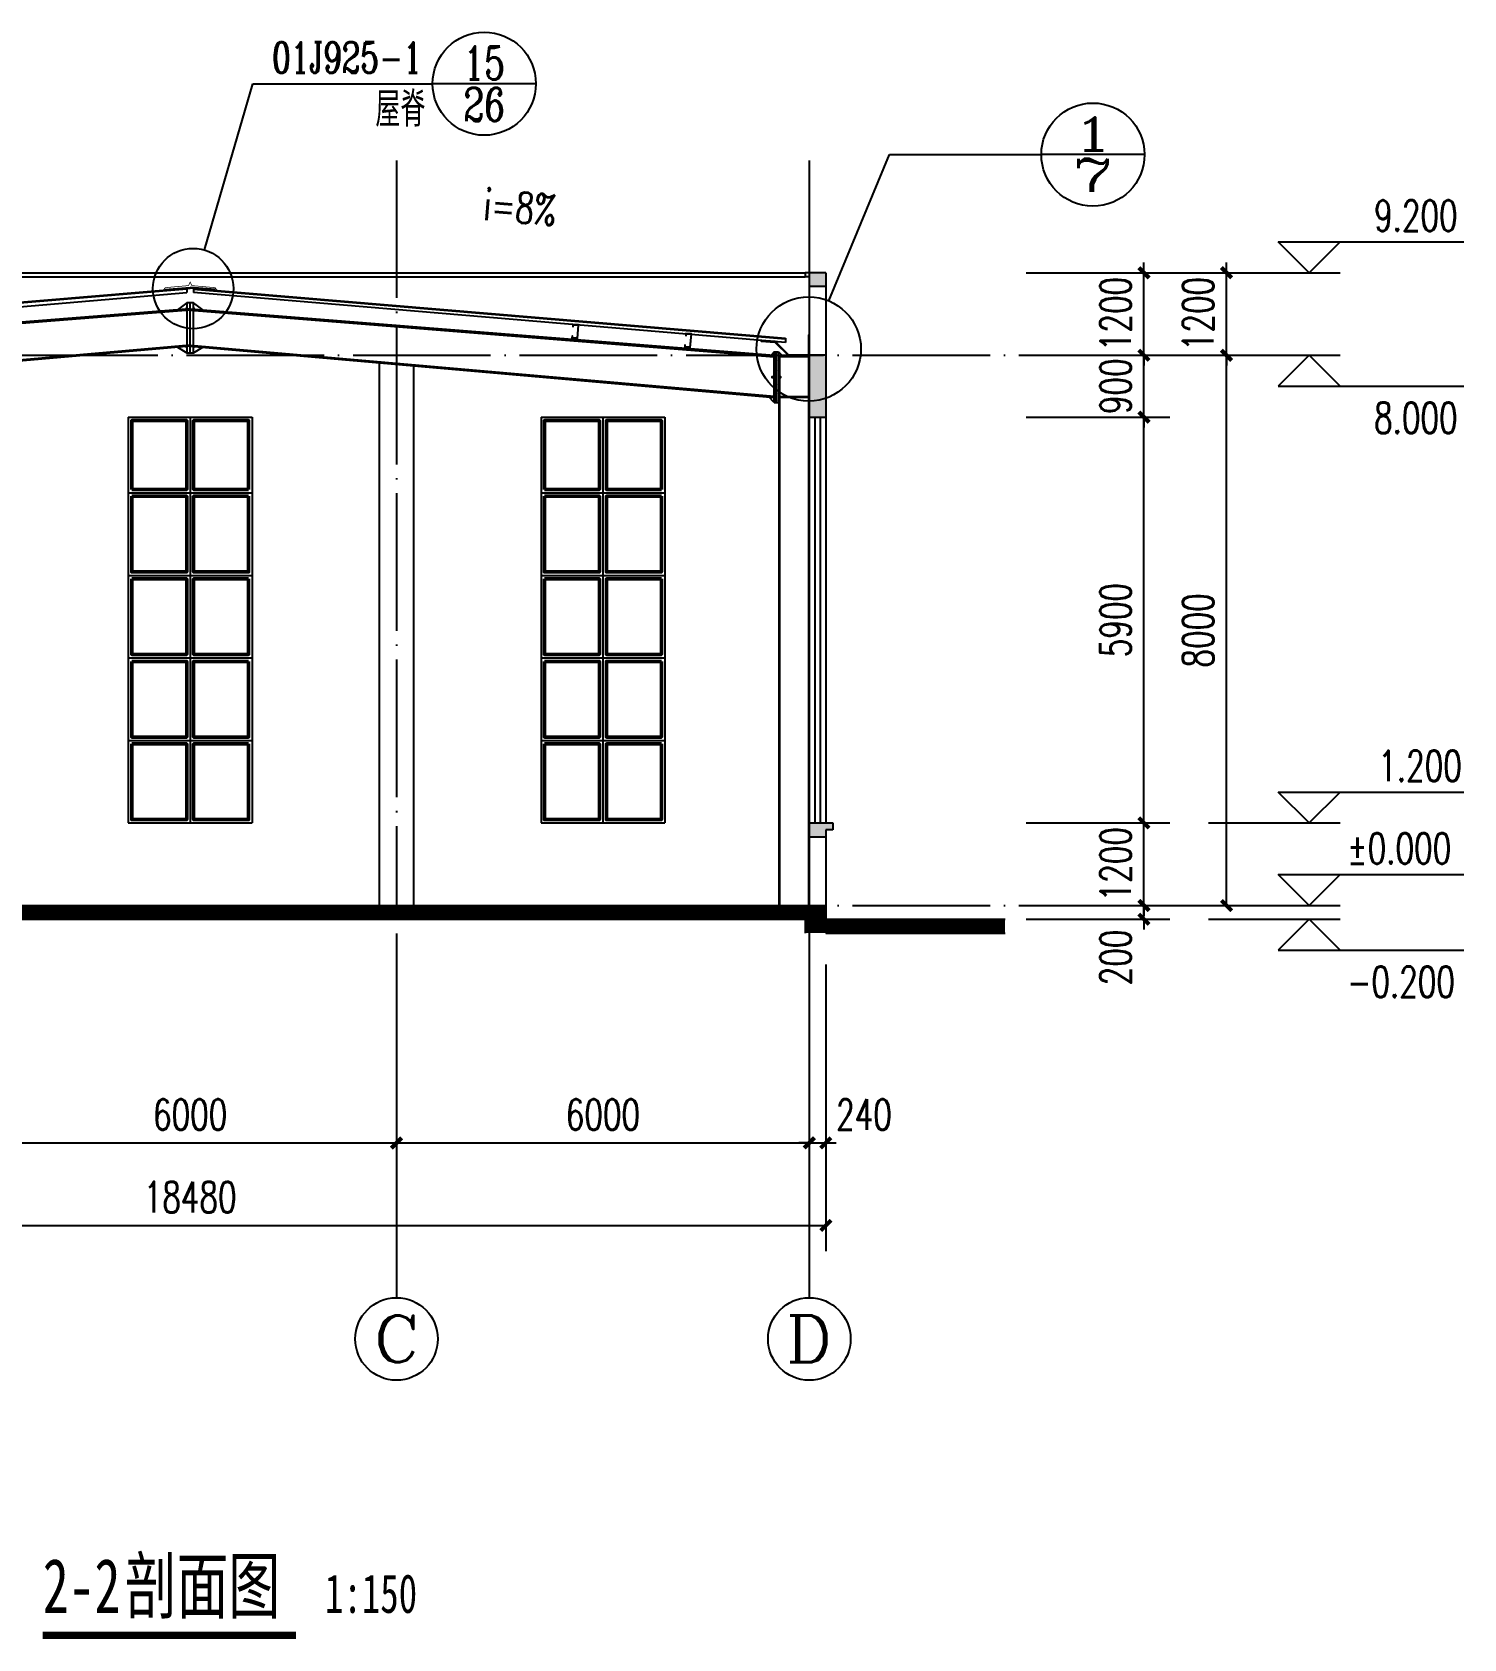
# Model space of a CAD drawing. Header units: millimetres. Extents: x 4279522 to 4437387, y 18981343 to 19528009.
# Drawn here: x 4389489 to 4410301, y 19015858 to 19039220 of the extents above; entities that cross this region are included whole.
import ezdxf
from ezdxf.enums import TextEntityAlignment as Align

# ---------------------------------------------------------------- set-up
doc = ezdxf.new("R2010")
doc.units = ezdxf.units.MM
doc.header["$LTSCALE"] = 1000
doc.header["$MEASUREMENT"] = 0
doc.linetypes.add('DOTE', pattern=[2.42, 2, -0.2, 0.02, -0.2])
doc.layers.get('Defpoints').update_dxf_attribs({"color": 1})
doc.layers.add('0 - 已设计道路边线', color=150, linetype='Continuous', lineweight=50)
for name, color, linetype in [('0 - 梁柱', 3, 'Continuous'), ('0 - 立面线', 7, 'Continuous'), ('0 - 转弯半径', 10, 'Continuous'), ('AXIS_TEXT', 7, 'Continuous'), ('AXIS_外部', 171, 'Continuous'), ('COLUMN', 2, 'Continuous'), ('DIM_IDEN', 171, 'Continuous'), ('DIM_SYMB', 165, 'Continuous'), ('DOTE', 250, 'DOTE'), ('PUB_DIM', 161, 'Continuous'), ('PUB_TEXT', 7, 'Continuous'), ('S_WALL', 11, 'Continuous'), ('WALL', 9, 'Continuous'), ('WALL-PARAPET', 6, 'Continuous'), ('WINDOW', 140, 'Continuous'), ('彩板', 4, 'Continuous'), ('梁柱', 3, 'Continuous'), ('立面线条', 7, 'Continuous'), ('门', 6, 'Continuous')]:
    doc.layers.add(name, color=color, linetype=linetype)
doc.styles.add('_TCH_AXIS', font='COMPLEX', dxfattribs={"bigfont": 'GBCBIG'})
doc.styles.add('_TCH_DIM', font='SIMPLEX', dxfattribs={"bigfont": 'GBCBIG'})
doc.styles.add('_TCH_DIM_T3', font='SIMPLEX', dxfattribs={"width": 0.705882, "bigfont": 'GBCBIG'})
doc.styles.add('_TCH_LABEL', font='COMPLEX', dxfattribs={"bigfont": 'GBCBIG'})
doc.styles.add('COMPLEX', font='COMPLEX')
doc.styles.add('HT', font='simhei.ttf', dxfattribs={"width": 0.7})
doc.dimstyles.new('_TCH_ARCH&&150', dxfattribs={"dimtxt": 446.25, "dimasz": 150, "dimexe": 375, "dimexo": 450, "dimgap": 189.375, "dimtad": 1, "dimdec": 0, "dimzin": 0, "dimdsep": 46, "dimtxsty": '_TCH_DIM_T3', "dimblk": 'ARCHTICK', "dimcen": 0.09, "dimclrt": 7, "dimazin": 2, "dimtfac": 1, "dimtdec": 0, "dimtix": 1, "dimtmove": 2, "dimatfit": 3, "dimfxl": 0, "dimtolj": 1, "dimtzin": 0, "dimarcsym": 0})

# ---------------------------------------------------------------- blocks, each defined once
blk = doc.blocks.new('A$C6EE6551E')
at = {"layer": 'COLUMN'}
blk.add_hatch(color=256, dxfattribs=at).paths.add_polyline_path([(5, 195), (75, 200), (77, 175), (82, 175), (80, 205), (0, 200), (13, 0), (93, 5), (91, 35), (86, 35), (88, 10), (18, 5)])
blk.add_lwpolyline([(93, 5), (13, 0), (0, 200), (80, 205), (82, 175), (77, 175), (75, 200), (5, 195), (18, 5), (88, 10), (86, 35), (91, 35)], close=True, dxfattribs=at)
blk = doc.blocks.new('_ArchTick')
at = {"color": 0, "linetype": 'ByBlock', "const_width": 0.4}
blk.add_lwpolyline([(-0.5, -0.5), (0.5, 0.5)], dxfattribs=at)
blk = doc.blocks.new('*D54')
at = {"layer": 'AXIS_外部', "color": 0, "lineweight": -2}
for p, q in [((4388786, 19025665), (4388786, 19022694)), ((4394786, 19025665), (4394786, 19022694)), ((4388786, 19023069), (4394786, 19023069))]:
    blk.add_line(p, q, dxfattribs=at)
at = {"layer": 'Defpoints', "color": 0}
for p in [(4388786, 19026115), (4394786, 19026115), (4394786, 19023069)]:
    blk.add_point(p, dxfattribs=at)
at = {"layer": 'AXIS_外部', "color": 0, "lineweight": -2, "xscale": 150, "yscale": 150, "zscale": 150, "rotation": 180}
blk.add_blockref('_ArchTick', (4388786, 19023069), dxfattribs=at)
at = {"layer": 'AXIS_外部', "color": 0, "lineweight": -2, "xscale": 150, "yscale": 150, "zscale": 150}
blk.add_blockref('_ArchTick', (4394786, 19023069), dxfattribs=at)
at = {"layer": 'AXIS_外部', "color": 7, "insert": (4391786, 19023481), "char_height": 446.2, "attachment_point": 5, "style": '_TCH_DIM_T3'}
blk.add_mtext('\\A1;6000', dxfattribs=at)
blk = doc.blocks.new('*D55')
at = {"layer": 'AXIS_外部', "color": 0, "lineweight": -2}
for p, q in [((4394786, 19025665), (4394786, 19022694)), ((4400786, 19025665), (4400786, 19022694)), ((4394786, 19023069), (4400786, 19023069))]:
    blk.add_line(p, q, dxfattribs=at)
at = {"layer": 'Defpoints', "color": 0}
for p in [(4394786, 19026115), (4400786, 19026115), (4400786, 19023069)]:
    blk.add_point(p, dxfattribs=at)
at = {"layer": 'AXIS_外部', "color": 0, "lineweight": -2, "xscale": 150, "yscale": 150, "zscale": 150, "rotation": 180}
blk.add_blockref('_ArchTick', (4394786, 19023069), dxfattribs=at)
at = {"layer": 'AXIS_外部', "color": 0, "lineweight": -2, "xscale": 150, "yscale": 150, "zscale": 150}
blk.add_blockref('_ArchTick', (4400786, 19023069), dxfattribs=at)
at = {"layer": 'AXIS_外部', "color": 7, "insert": (4397786, 19023481), "char_height": 446.2, "attachment_point": 5, "style": '_TCH_DIM_T3'}
blk.add_mtext('\\A1;6000', dxfattribs=at)
blk = doc.blocks.new('*D56')
at = {"layer": 'AXIS_外部', "color": 0, "lineweight": -2}
for p, q in [((4400786, 19025665), (4400786, 19022694)), ((4401026, 19025665), (4401026, 19022694)), ((4400786, 19023069), (4400636, 19023069)), ((4400786, 19023069), (4401026, 19023069)), ((4401026, 19023069), (4401176, 19023069))]:
    blk.add_line(p, q, dxfattribs=at)
at = {"layer": 'Defpoints', "color": 0}
for p in [(4400786, 19026115), (4401026, 19026115), (4401026, 19023069)]:
    blk.add_point(p, dxfattribs=at)
at = {"layer": 'AXIS_外部', "color": 0, "lineweight": -2, "xscale": 150, "yscale": 150, "zscale": 150}
blk.add_blockref('_ArchTick', (4400786, 19023069), dxfattribs=at)
at = {"layer": 'AXIS_外部', "color": 0, "lineweight": -2, "xscale": 150, "yscale": 150, "zscale": 150, "rotation": 180}
blk.add_blockref('_ArchTick', (4401026, 19023069), dxfattribs=at)
at = {"layer": 'AXIS_外部', "color": 7, "insert": (4401581, 19023481), "char_height": 446.2, "attachment_point": 5, "style": '_TCH_DIM_T3'}
blk.add_mtext('\\A1;240', dxfattribs=at)
blk = doc.blocks.new('*D57')
at = {"layer": 'AXIS_外部', "color": 0, "lineweight": -2}
for p, q in [((4382546, 19025665), (4382546, 19021494)), ((4401026, 19025665), (4401026, 19021494)), ((4382546, 19021869), (4401026, 19021869))]:
    blk.add_line(p, q, dxfattribs=at)
at = {"layer": 'Defpoints', "color": 0}
for p in [(4382546, 19026115), (4401026, 19026115), (4401026, 19021869)]:
    blk.add_point(p, dxfattribs=at)
at = {"layer": 'AXIS_外部', "color": 0, "lineweight": -2, "xscale": 150, "yscale": 150, "zscale": 150, "rotation": 180}
blk.add_blockref('_ArchTick', (4382546, 19021869), dxfattribs=at)
at = {"layer": 'AXIS_外部', "color": 0, "lineweight": -2, "xscale": 150, "yscale": 150, "zscale": 150}
blk.add_blockref('_ArchTick', (4401026, 19021869), dxfattribs=at)
at = {"layer": 'AXIS_外部', "color": 7, "insert": (4391786, 19022281), "char_height": 446.2, "attachment_point": 5, "style": '_TCH_DIM_T3'}
blk.add_mtext('\\A1;18480', dxfattribs=at)
blk = doc.blocks.new('*D58')
at = {"layer": 'Defpoints', "color": 0}
for p in [(4403488, 19035721), (4406851, 19035721), (4403488, 19034521)]:
    blk.add_point(p, dxfattribs=at)
at = {"layer": 'PUB_DIM', "color": 0, "lineweight": -2}
for p, q in [((4403938, 19035721), (4407226, 19035721)), ((4406851, 19035721), (4406851, 19035871)), ((4406851, 19034521), (4406851, 19035721)), ((4403938, 19034521), (4407226, 19034521)), ((4406851, 19034521), (4406851, 19034371))]:
    blk.add_line(p, q, dxfattribs=at)
at = {"layer": 'PUB_DIM', "color": 0, "lineweight": -2, "xscale": 150, "yscale": 150, "zscale": 150}
for p, rotation in [((4406851, 19035721), 270), ((4406851, 19034521), 90)]:
    blk.add_blockref('_ArchTick', p, dxfattribs=dict(at, rotation=rotation))
at = {"layer": 'PUB_DIM', "color": 7, "insert": (4406438, 19035121), "char_height": 446.2, "attachment_point": 5, "rotation": 90, "style": '_TCH_DIM_T3'}
blk.add_mtext('\\A1;1200', dxfattribs=at)
blk = doc.blocks.new('*D59')
at = {"layer": 'Defpoints', "color": 0}
for p in [(4403488, 19034521), (4406851, 19034521), (4403488, 19026521)]:
    blk.add_point(p, dxfattribs=at)
at = {"layer": 'PUB_DIM', "color": 0, "lineweight": -2}
for p, q in [((4403938, 19034521), (4407226, 19034521)), ((4406851, 19026521), (4406851, 19034521)), ((4403938, 19026521), (4407226, 19026521))]:
    blk.add_line(p, q, dxfattribs=at)
at = {"layer": 'PUB_DIM', "color": 0, "lineweight": -2, "xscale": 150, "yscale": 150, "zscale": 150}
for p, rotation in [((4406851, 19034521), 90), ((4406851, 19026521), 270)]:
    blk.add_blockref('_ArchTick', p, dxfattribs=dict(at, rotation=rotation))
at = {"layer": 'PUB_DIM', "color": 7, "insert": (4406438, 19030521), "char_height": 446.2, "attachment_point": 5, "rotation": 90, "style": '_TCH_DIM_T3'}
blk.add_mtext('\\A1;8000', dxfattribs=at)
blk = doc.blocks.new('*D60')
at = {"layer": 'Defpoints', "color": 0}
for p in [(4403488, 19026521), (4405651, 19026521), (4403488, 19026321)]:
    blk.add_point(p, dxfattribs=at)
at = {"layer": 'PUB_DIM', "color": 0, "lineweight": -2}
for p, q in [((4405651, 19026521), (4405651, 19026671)), ((4403938, 19026521), (4406026, 19026521)), ((4405651, 19026321), (4405651, 19026521)), ((4403938, 19026321), (4406026, 19026321)), ((4405651, 19026321), (4405651, 19026171))]:
    blk.add_line(p, q, dxfattribs=at)
at = {"layer": 'PUB_DIM', "color": 0, "lineweight": -2, "xscale": 150, "yscale": 150, "zscale": 150}
for p, rotation in [((4405651, 19026521), 270), ((4405651, 19026321), 90)]:
    blk.add_blockref('_ArchTick', p, dxfattribs=dict(at, rotation=rotation))
at = {"layer": 'PUB_DIM', "color": 7, "insert": (4405238, 19025766), "char_height": 446.2, "attachment_point": 5, "rotation": 90, "style": '_TCH_DIM_T3'}
blk.add_mtext('\\A1;200', dxfattribs=at)
blk = doc.blocks.new('*D61')
at = {"layer": 'Defpoints', "color": 0}
for p in [(4403488, 19027721), (4405651, 19027721), (4403488, 19026521)]:
    blk.add_point(p, dxfattribs=at)
at = {"layer": 'PUB_DIM', "color": 0, "lineweight": -2}
for p, q in [((4405651, 19027721), (4405651, 19027871)), ((4403938, 19027721), (4406026, 19027721)), ((4405651, 19026521), (4405651, 19027721)), ((4403938, 19026521), (4406026, 19026521)), ((4405651, 19026521), (4405651, 19026371))]:
    blk.add_line(p, q, dxfattribs=at)
at = {"layer": 'PUB_DIM', "color": 0, "lineweight": -2, "xscale": 150, "yscale": 150, "zscale": 150}
for p, rotation in [((4405651, 19027721), 270), ((4405651, 19026521), 90)]:
    blk.add_blockref('_ArchTick', p, dxfattribs=dict(at, rotation=rotation))
at = {"layer": 'PUB_DIM', "color": 7, "insert": (4405238, 19027121), "char_height": 446.2, "attachment_point": 5, "rotation": 90, "style": '_TCH_DIM_T3'}
blk.add_mtext('\\A1;1200', dxfattribs=at)
blk = doc.blocks.new('*D62')
at = {"layer": 'Defpoints', "color": 0}
for p in [(4403488, 19033621), (4405651, 19033621), (4403488, 19027721)]:
    blk.add_point(p, dxfattribs=at)
at = {"layer": 'PUB_DIM', "color": 0, "lineweight": -2}
for p, q in [((4403938, 19033621), (4406026, 19033621)), ((4405651, 19027721), (4405651, 19033621)), ((4403938, 19027721), (4406026, 19027721))]:
    blk.add_line(p, q, dxfattribs=at)
at = {"layer": 'PUB_DIM', "color": 0, "lineweight": -2, "xscale": 150, "yscale": 150, "zscale": 150}
for p, rotation in [((4405651, 19033621), 90), ((4405651, 19027721), 270)]:
    blk.add_blockref('_ArchTick', p, dxfattribs=dict(at, rotation=rotation))
at = {"layer": 'PUB_DIM', "color": 7, "insert": (4405238, 19030671), "char_height": 446.2, "attachment_point": 5, "rotation": 90, "style": '_TCH_DIM_T3'}
blk.add_mtext('\\A1;5900', dxfattribs=at)
blk = doc.blocks.new('*D63')
at = {"layer": 'Defpoints', "color": 0}
for p in [(4403488, 19034521), (4405651, 19034521), (4403488, 19033621)]:
    blk.add_point(p, dxfattribs=at)
at = {"layer": 'PUB_DIM', "color": 0, "lineweight": -2}
for p, q in [((4405651, 19034521), (4405651, 19034671)), ((4403938, 19034521), (4406026, 19034521)), ((4405651, 19033621), (4405651, 19034521)), ((4403938, 19033621), (4406026, 19033621)), ((4405651, 19033621), (4405651, 19033471))]:
    blk.add_line(p, q, dxfattribs=at)
at = {"layer": 'PUB_DIM', "color": 0, "lineweight": -2, "xscale": 150, "yscale": 150, "zscale": 150}
for p, rotation in [((4405651, 19034521), 270), ((4405651, 19033621), 90)]:
    blk.add_blockref('_ArchTick', p, dxfattribs=dict(at, rotation=rotation))
at = {"layer": 'PUB_DIM', "color": 7, "insert": (4405238, 19034071), "char_height": 446.2, "attachment_point": 5, "rotation": 90, "style": '_TCH_DIM_T3'}
blk.add_mtext('\\A1;900', dxfattribs=at)
blk = doc.blocks.new('*D64')
at = {"layer": 'Defpoints', "color": 0}
for p in [(4403488, 19035721), (4405651, 19035721), (4403488, 19034521)]:
    blk.add_point(p, dxfattribs=at)
at = {"layer": 'PUB_DIM', "color": 0, "lineweight": -2}
for p, q in [((4403938, 19035721), (4406026, 19035721)), ((4405651, 19035721), (4405651, 19035871)), ((4405651, 19034521), (4405651, 19035721)), ((4403938, 19034521), (4406026, 19034521)), ((4405651, 19034521), (4405651, 19034371))]:
    blk.add_line(p, q, dxfattribs=at)
at = {"layer": 'PUB_DIM', "color": 0, "lineweight": -2, "xscale": 150, "yscale": 150, "zscale": 150}
for p, rotation in [((4405651, 19035721), 270), ((4405651, 19034521), 90)]:
    blk.add_blockref('_ArchTick', p, dxfattribs=dict(at, rotation=rotation))
at = {"layer": 'PUB_DIM', "color": 7, "insert": (4405238, 19035121), "char_height": 446.2, "attachment_point": 5, "rotation": 90, "style": '_TCH_DIM_T3'}
blk.add_mtext('\\A1;1200', dxfattribs=at)
blk = doc.blocks.new('_AXISO')
blk.add_circle((0, 0), 0.5)
at = {"layer": 'AXIS_TEXT', "style": 'COMPLEX', "width": 1.041667}
blk.add_attdef('A', text='', height=0.56, dxfattribs=at).set_placement((-0.25, -0.28), (0.25, -0.28), align=Align.FIT)

msp = doc.modelspace()

# ---------------------------------------------------------------- hatches: boundary and pattern name
at = {"layer": 'WALL-PARAPET'}
h = msp.add_hatch(color=0, dxfattribs=at)
h.paths.add_polyline_path([(4401026.1, 19035720.8), (4400786.1, 19035720.8), (4400786.1, 19035520.8), (4401026.1, 19035520.8)])
h.paths.add_polyline_path([(4401026.1, 19034520.8), (4400786.1, 19034520.8), (4400786.1, 19033620.8), (4401026.1, 19033620.8)])
msp.add_hatch(color=0, dxfattribs=at).paths.add_polyline_path([(4401126.1, 19027720.8), (4400786.1, 19027720.8), (4400786.1, 19027520.8), (4401026.1, 19027520.8), (4401026.1, 19027620.8), (4401126.1, 19027620.8)])
at = {"layer": '立面线条'}
msp.add_hatch(color=256, dxfattribs=at).paths.add_polyline_path([(4400490.3, 19034524.8), (4400291.7, 19034720.4), (4400086.5, 19034736.4), (4400086.5, 19034726.4), (4400287.4, 19034710.6), (4400486.2, 19034514.8), (4400785.1, 19034514.8), (4400785.1, 19034814.8), (4400775.1, 19034814.8), (4400775.1, 19034524.8)])

# ---------------------------------------------------------------- linework, layer by layer
for p, q in [((4391736.1, 19035492.1), (4383130.7, 19034769)), ((4391736.1, 19035482.1), (4383130.7, 19034759)), ((4391736.1, 19035492.1), (4391736.1, 19035432)), ((4391836.1, 19035492.2), (4400441.6, 19034769)), ((4391836.1, 19035492.2), (4391836.1, 19035432)), ((4391836.1, 19035482.1), (4400441.6, 19034759)), ((4383130.7, 19034708.8), (4391736.1, 19035432)), ((4400441.6, 19034708.8), (4391836.1, 19035432)), ((4400441.6, 19034769), (4400441.6, 19034708.8))]:
    msp.add_line(p, q)
at = {"const_width": 5}
for points in [[(4400351.1, 19034545.8), (4400261.1, 19034545.8)], [(4400351.1, 19034444.9), (4400261.1, 19034444.9)], [(4400351.1, 19034303.2), (4400261.1, 19034303.2)], [(4400351.1, 19034102.4), (4400261.1, 19034102.4)], [(4400351.1, 19033960.6), (4400261.1, 19033960.6)], [(4400351.1, 19033859.8), (4400261.1, 19033859.8)]]:
    msp.add_lwpolyline(points, dxfattribs=at)
for points in [[(4400276.1, 19034192.8), (4400246.1, 19034192.8), (4400246.1, 19034212.8), (4400276.1, 19034212.8)], [(4400336.1, 19034212.8), (4400366.1, 19034212.8), (4400366.1, 19034192.8), (4400336.1, 19034192.8)]]:
    msp.add_lwpolyline(points)
at = {"layer": '0 - 已设计道路边线', "color": 251, "ltscale": 0.01}
for points in [[(4390936.1, 19032570.8), (4391736.1, 19032570.8), (4391736.1, 19033570.8), (4390936.1, 19033570.8)], [(4392636.1, 19032570.8), (4391836.1, 19032570.8), (4391836.1, 19033570.8), (4392636.1, 19033570.8)], [(4396936.1, 19032570.8), (4397736.1, 19032570.8), (4397736.1, 19033570.8), (4396936.1, 19033570.8)], [(4398636.1, 19032570.8), (4397836.1, 19032570.8), (4397836.1, 19033570.8), (4398636.1, 19033570.8)], [(4390936.1, 19032470.8), (4391736.1, 19032470.8), (4391736.1, 19031370.8), (4390936.1, 19031370.8)], [(4392636.1, 19032470.8), (4391836.1, 19032470.8), (4391836.1, 19031370.8), (4392636.1, 19031370.8)], [(4396936.1, 19032470.8), (4397736.1, 19032470.8), (4397736.1, 19031370.8), (4396936.1, 19031370.8)], [(4398636.1, 19032470.8), (4397836.1, 19032470.8), (4397836.1, 19031370.8), (4398636.1, 19031370.8)], [(4390936.1, 19031270.8), (4391736.1, 19031270.8), (4391736.1, 19030170.8), (4390936.1, 19030170.8)], [(4392636.1, 19031270.8), (4391836.1, 19031270.8), (4391836.1, 19030170.8), (4392636.1, 19030170.8)], [(4396936.1, 19031270.8), (4397736.1, 19031270.8), (4397736.1, 19030170.8), (4396936.1, 19030170.8)], [(4398636.1, 19031270.8), (4397836.1, 19031270.8), (4397836.1, 19030170.8), (4398636.1, 19030170.8)], [(4390936.1, 19030070.8), (4391736.1, 19030070.8), (4391736.1, 19028970.8), (4390936.1, 19028970.8)], [(4392636.1, 19030070.8), (4391836.1, 19030070.8), (4391836.1, 19028970.8), (4392636.1, 19028970.8)], [(4396936.1, 19030070.8), (4397736.1, 19030070.8), (4397736.1, 19028970.8), (4396936.1, 19028970.8)], [(4398636.1, 19030070.8), (4397836.1, 19030070.8), (4397836.1, 19028970.8), (4398636.1, 19028970.8)], [(4390936.1, 19028870.8), (4391736.1, 19028870.8), (4391736.1, 19027770.8), (4390936.1, 19027770.8)], [(4392636.1, 19028870.8), (4391836.1, 19028870.8), (4391836.1, 19027770.8), (4392636.1, 19027770.8)], [(4396936.1, 19028870.8), (4397736.1, 19028870.8), (4397736.1, 19027770.8), (4396936.1, 19027770.8)], [(4398636.1, 19028870.8), (4397836.1, 19028870.8), (4397836.1, 19027770.8), (4398636.1, 19027770.8)]]:
    msp.add_lwpolyline(points, close=True, dxfattribs=at)
at = {"layer": '0 - 梁柱'}
for p, q in [((4391736.1, 19035284.3), (4391601.6, 19035183.5)), ((4391736.1, 19035284.3), (4391736.1, 19034555.2)), ((4391836.1, 19035284.3), (4391736.1, 19035284.3)), ((4391786.1, 19034555.2), (4391786.1, 19035284.3)), ((4391970.7, 19035183.5), (4391836.1, 19035284.3)), ((4391836.1, 19034555.2), (4391836.1, 19035284.3)), ((4391716.2, 19035192.7), (4391736.1, 19035214.3)), ((4391836.1, 19035214.3), (4391856.1, 19035192.7)), ((4391601.6, 19034637.9), (4391736.1, 19034558.6)), ((4391736.1, 19034628.6), (4391716.2, 19034647)), ((4391736.1, 19034555.2), (4391836.1, 19034555.2)), ((4391856.1, 19034647), (4391836.1, 19034628.6)), ((4391836.1, 19034558.6), (4391970.7, 19034637.9))]:
    msp.add_line(p, q, dxfattribs=at)
at = {"layer": '0 - 立面线'}
for p, q in [((4394536.1, 19026520.8), (4394536.1, 19034411.7)), ((4395036.1, 19026520.8), (4395036.1, 19034367.7))]:
    msp.add_line(p, q, dxfattribs=at)
at = {"layer": '0 - 转弯半径', "color": 251}
for p, q in [((4390886.1, 19033620.8), (4390886.1, 19027720.8)), ((4390886.1, 19033620.8), (4392686.1, 19033620.8)), ((4391786.1, 19033620.8), (4391786.1, 19027720.8)), ((4392686.1, 19033620.8), (4392686.1, 19027720.8)), ((4396886.1, 19033620.8), (4396886.1, 19027720.8)), ((4396886.1, 19033620.8), (4398686.1, 19033620.8)), ((4397786.1, 19033620.8), (4397786.1, 19027720.8)), ((4398686.1, 19033620.8), (4398686.1, 19027720.8)), ((4390886.1, 19032520.8), (4392686.1, 19032520.8)), ((4396886.1, 19032520.8), (4398686.1, 19032520.8)), ((4390886.1, 19031320.8), (4392686.1, 19031320.8)), ((4396886.1, 19031320.8), (4398686.1, 19031320.8)), ((4390886.1, 19030120.8), (4392686.1, 19030120.8)), ((4396886.1, 19030120.8), (4398686.1, 19030120.8)), ((4390886.1, 19028920.8), (4392686.1, 19028920.8)), ((4396886.1, 19028920.8), (4398686.1, 19028920.8)), ((4390886.1, 19027720.8), (4392686.1, 19027720.8)), ((4396886.1, 19027720.8), (4398686.1, 19027720.8))]:
    msp.add_line(p, q, dxfattribs=at)
at = {"layer": '0 - 转弯半径', "color": 0}
for points, const_width in [([(4400876.1, 19026520.8), (4400876.1, 19026120.8)], 300), ([(4382546.1, 19026420.8), (4401026.1, 19026420.8)], 200), ([(4401026.1, 19026220.8), (4403631.3, 19026220.8)], 200)]:
    msp.add_lwpolyline(points, dxfattribs=dict(at, const_width=const_width))
for points in [[(4382546.1, 19026520.8), (4401026.1, 19026520.8)], [(4400726.1, 19026520.8), (4400726.1, 19026120.8)], [(4401026.1, 19026520.8), (4401026.1, 19026120.8)], [(4382546.1, 19026320.8), (4401026.1, 19026320.8)], [(4401026.1, 19026320.8), (4403631.3, 19026320.8)], [(4401026.1, 19026120.8), (4403631.3, 19026120.8)]]:
    msp.add_lwpolyline(points, dxfattribs=at)
at = {"layer": 'AXIS_外部'}
for p, q in [((4394786.1, 19026115.5), (4394786.1, 19020818.5)), ((4400786.1, 19026115.5), (4400786.1, 19020818.5))]:
    msp.add_line(p, q, dxfattribs=at)
at = {"layer": 'COLUMN'}
msp.add_lwpolyline([(4400490.3, 19034524.8), (4400291.7, 19034720.4), (4400086.5, 19034736.4), (4400086.5, 19034726.4), (4400287.4, 19034710.6), (4400486.2, 19034514.8), (4400785.1, 19034514.8), (4400785.1, 19034814.8), (4400785.1, 19034814.8), (4400775.1, 19034814.8), (4400775.1, 19034524.8)], close=True, dxfattribs=at)
at = {"layer": 'DIM_IDEN'}
for p, q in [((4391993.4, 19036052.6), (4392698.3, 19038469.9)), ((4392698.3, 19038469.9), (4395310.6, 19038469.9)), ((4396810.6, 19038469.9), (4395310.6, 19038469.9)), ((4401068.5, 19035313.6), (4401950, 19037439.2)), ((4401950, 19037439.2), (4404159, 19037439.2)), ((4405659, 19037439.2), (4404159, 19037439.2))]:
    msp.add_line(p, q, dxfattribs=at)
for centre, radius in [((4396060.6, 19038469.9), 750), ((4404909, 19037439.2), 750), ((4391829.7, 19035491.1), 584.8), ((4400777.8, 19034612.4), 759.1)]:
    msp.add_circle(centre, radius, dxfattribs=at)
at = {"layer": 'DIM_SYMB'}
msp.add_lwpolyline([(4395437, 19036385.2, 0, 0, 0), (4397247.3, 19036233.1, 120, 0, 0), (4397695.7, 19036195.4, 0, 0, 0)], format="xyseb", dxfattribs=at)
at = {"layer": 'DIM_SYMB', "const_width": 105}
msp.add_lwpolyline([(4389644.3, 19015910.5), (4393324.6, 19015910.5)], dxfattribs=at)
at = {"layer": 'DOTE'}
for p, q in [((4394786.1, 19037355.7), (4394786.1, 19026520.8)), ((4400786.1, 19037355.7), (4400786.1, 19025213.1)), ((4379633.8, 19034520.8), (4403938.5, 19034520.8)), ((4379633.8, 19026520.8), (4403938.5, 19026520.8))]:
    msp.add_line(p, q, dxfattribs=at)
at = {"layer": 'PUB_DIM'}
for p, q in [((4408050.9, 19035720.8), (4407600.9, 19036170.8)), ((4407600.9, 19036170.8), (4410300.9, 19036170.8)), ((4408050.9, 19035720.8), (4408500.9, 19036170.8)), ((4406589.5, 19035720.8), (4408500.9, 19035720.8)), ((4406589.5, 19034520.8), (4408500.9, 19034520.8)), ((4408050.9, 19034520.8), (4407600.9, 19034070.8)), ((4408050.9, 19034520.8), (4408500.9, 19034070.8)), ((4407600.9, 19034070.8), (4410300.9, 19034070.8)), ((4408050.9, 19027720.8), (4407600.9, 19028170.8)), ((4407600.9, 19028170.8), (4410300.9, 19028170.8)), ((4408050.9, 19027720.8), (4408500.9, 19028170.8)), ((4406589.5, 19027720.8), (4408500.9, 19027720.8)), ((4408050.9, 19026520.8), (4407600.9, 19026970.8)), ((4407600.9, 19026970.8), (4410300.9, 19026970.8)), ((4408050.9, 19026520.8), (4408500.9, 19026970.8)), ((4406589.5, 19026520.8), (4408500.9, 19026520.8)), ((4406589.5, 19026320.8), (4408500.9, 19026320.8)), ((4408050.9, 19026320.8), (4407600.9, 19025870.8)), ((4408050.9, 19026320.8), (4408500.9, 19025870.8)), ((4407600.9, 19025870.8), (4410300.9, 19025870.8))]:
    msp.add_line(p, q, dxfattribs=at)
at = {"layer": 'S_WALL'}
for p, q in [((4401026.1, 19035720.8), (4400726.1, 19035720.8)), ((4400726.1, 19035720.8), (4400726.1, 19035660.8)), ((4401026.1, 19035720.8), (4401026.1, 19033620.8)), ((4400786.1, 19035660.8), (4400726.1, 19035660.8)), ((4400786.1, 19035660.8), (4400786.1, 19033620.8)), ((4401026.1, 19035520.8), (4400786.1, 19035520.8)), ((4401026.1, 19034520.8), (4400786.1, 19034520.8)), ((4400786.1, 19033620.8), (4401026.1, 19033620.8)), ((4400786.1, 19027720.8), (4401126.1, 19027720.8)), ((4400786.1, 19026520.8), (4400786.1, 19027720.8)), ((4401026.1, 19027620.8), (4401026.1, 19026520.8)), ((4401126.1, 19027620.8), (4401026.1, 19027620.8)), ((4401126.1, 19027720.8), (4401126.1, 19027620.8)), ((4400786.1, 19027520.8), (4401026.1, 19027520.8))]:
    msp.add_line(p, q, dxfattribs=at)
at = {"layer": 'WALL', "color": 3}
for p, q in [((4400776.1, 19034510.8), (4400776.1, 19026520.8)), ((4400786.1, 19034510.8), (4400786.1, 19026520.8))]:
    msp.add_line(p, q, dxfattribs=at)
at = {"layer": 'WINDOW'}
for p, q in [((4382846.1, 19035720.8), (4400726.1, 19035720.8)), ((4382846.1, 19035660.8), (4400726.1, 19035660.8)), ((4400786.1, 19033620.8), (4400786.1, 19027720.8)), ((4400866.1, 19033620.8), (4400866.1, 19027720.8)), ((4400946.1, 19033620.8), (4400946.1, 19027720.8)), ((4401026.1, 19033620.8), (4401026.1, 19027720.8))]:
    msp.add_line(p, q, dxfattribs=at)
at = {"layer": '彩板'}
for p, q in [((4391419.7, 19035476.5), (4391786.1, 19035508.4)), ((4391419.7, 19035466.5), (4391786.1, 19035498.4)), ((4392153.1, 19035476.5), (4391786.1, 19035508.4)), ((4392153.1, 19035466.5), (4391786.1, 19035498.4))]:
    msp.add_line(p, q, dxfattribs=at)
at = {"layer": '梁柱'}
for p, q in [((4391786.1, 19035198.3), (4383296.1, 19034521.1)), ((4391786.1, 19035178.3), (4383297.7, 19034501.1)), ((4391786.1, 19035198.3), (4400276.1, 19034521.1)), ((4391786.1, 19035178.3), (4400274.6, 19034501.1)), ((4391786.1, 19034667.1), (4383296.1, 19033927.6)), ((4391786.1, 19034653.2), (4383296.1, 19033907.5)), ((4391786.1, 19034667.1), (4400276.1, 19033927.6)), ((4391786.1, 19034653.2), (4400276.1, 19033907.5)), ((4400276.1, 19034570.8), (4400230, 19034524.7)), ((4400276.1, 19033834.8), (4400276.1, 19034570.8)), ((4400276.1, 19034570.8), (4400336.1, 19034570.8)), ((4400306.1, 19033834.8), (4400306.1, 19034570.8)), ((4400336.1, 19033834.8), (4400336.1, 19034570.8)), ((4400336.1, 19034570.8), (4400386.1, 19034520.8)), ((4400336.1, 19034520.8), (4400776.1, 19034520.8)), ((4400776.1, 19034510.8), (4400336.1, 19034510.8)), ((4400776.1, 19034500.8), (4400336.1, 19034500.8)), ((4400346.1, 19026520.8), (4400346.1, 19034500.8)), ((4400356.1, 19026520.8), (4400356.1, 19034500.8)), ((4400276.1, 19033834.8), (4400196.1, 19033914.8)), ((4400346.1, 19033920.8), (4400766.1, 19033920.8)), ((4400346.1, 19033910.8), (4400766.1, 19033910.8)), ((4400276.1, 19033834.8), (4400336.1, 19033834.8))]:
    msp.add_line(p, q, dxfattribs=at)
at = {"layer": '门', "const_width": 10}
msp.add_lwpolyline([(4392186.4, 19035454.8), (4392150.5, 19035504.2), (4391810, 19035534.8), (4391786.1, 19035584.8), (4391762.3, 19035534.8), (4391422.2, 19035504.2), (4391386.4, 19035454.8)], dxfattribs=at)

# ---------------------------------------------------------------- block references
at = {"layer": 'AXIS_外部'}
ref = msp.add_blockref('_AXISO', (4394786.1, 19020218.5), dxfattribs=dict(at, xscale=1200, yscale=1200, zscale=1200))
ref.add_attrib('A', 'C', dxfattribs={"layer": 'AXIS_TEXT', "height": 678.8, "style": '_TCH_AXIS', "width": 1.4}).set_placement((4394446.7, 19019879.1), (4395125.6, 19019879.1), align=Align.FIT)
ref = msp.add_blockref('_AXISO', (4400786.1, 19020218.5), dxfattribs=dict(at, xscale=1200, yscale=1200, zscale=1200))
ref.add_attrib('A', 'D', dxfattribs={"layer": 'AXIS_TEXT', "height": 678.8, "style": '_TCH_AXIS', "width": 1.235294}).set_placement((4400446.7, 19019879.1), (4401125.6, 19019879.1), align=Align.FIT)
at = {"layer": 'COLUMN', "extrusion": (0, 0, -1), "zscale": -1, "rotation": 0.7466571538072536}
for p in [(-4397427.2, 19034762.7, 0), (-4399069.4, 19034631.7, 0)]:
    msp.add_blockref('A$C6EE6551E', p, dxfattribs=at)

# ---------------------------------------------------------------- texts
at = {"layer": 'PUB_TEXT'}
for s, height, style, width, p in [('01J925-1', 446.25, '_TCH_LABEL', 0.705882, (4392978.1, 19038627.4)), ('9.200', 446.25, '_TCH_DIM', 0.705882, (4408995.9, 19036328.3)), ('8.000', 446.25, '_TCH_DIM', 0.705882, (4408995.9, 19033388.3)), ('1.200', 446.25, '_TCH_DIM', 0.705882, (4409055.9, 19028328.3)), ('%%P0.000', 446.25, '_TCH_DIM', 0.705882, (4408605.9, 19027128.3)), ('-0.200', 446.25, '_TCH_DIM', 0.705882, (4408605.9, 19025188.3)), ('剖面图', 788.61, 'HT', 0.7, (4390835.2, 19016235.7)), ('2-2', 788.61, 'HT', 0.7, (4389644.3, 19016235.7)), ('1:150', 563.29, 'HT', 0.7, (4393744.6, 19016235.7))]:
    msp.add_text(s, height=height, dxfattribs=dict(at, style=style, width=width)).set_placement(p)
at = {"layer": 'PUB_TEXT', "style": '_TCH_LABEL'}
for s, height, width, p, p2 in [('15', 482.99, 0.905172, (4395758.7, 19038530.2), (4396362.5, 19038530.2)), ('26', 482.99, 0.772059, (4395758.7, 19037926.5), (4396362.5, 19037926.5)), ('1', 483, 2.916667, (4404607.1, 19037499.5), (4405210.9, 19037499.5)), ('7', 483, 1.875, (4404607.1, 19036895.8), (4405210.9, 19036895.8))]:
    msp.add_text(s, height=height, dxfattribs=dict(at, width=width)).set_placement(p, p2, align=Align.FIT)
msp.add_text('屋脊', height=506.38, dxfattribs=at).set_placement((4394477.3, 19037843.2))
at = {"layer": 'PUB_TEXT', "style": '_TCH_DIM', "width": 0.705882}
msp.add_text('i=8%', height=446.25, rotation=355.19662, dxfattribs=at).set_placement((4396041.5, 19036492.5))

# ---------------------------------------------------------------- dimensions: what is measured, and where the dimension line sits
at = {"layer": 'AXIS_外部'}
for p1, p2, distance, picture, middle in [((4382546.1, 19026115.5), (4401026.1, 19026115.5), -4247, '*D57', (4391786.1, 19022281)), ((4388786.1, 19026115.5), (4394786.1, 19026115.5), -3047, '*D54', (4391786.1, 19023481)), ((4394786.1, 19026115.5), (4400786.1, 19026115.5), -3047, '*D55', (4397786.1, 19023481))]:
    dim = msp.add_aligned_dim(p1=p1, p2=p2, distance=distance, dimstyle='_TCH_ARCH&&150', dxfattribs=at)
    dim.commit()
    dim.dimension.update_dxf_attribs({"geometry": picture, "text_midpoint": middle})
dim = msp.add_linear_dim(base=(4401026.1, 19023068.5), p1=(4400786.1, 19026115.5), p2=(4401026.1, 19026115.5), angle=0, dimstyle='_TCH_ARCH&&150', dxfattribs=at)
dim.commit()
dim.dimension.update_dxf_attribs({"geometry": '*D56', "text_midpoint": (4401581.1, 19023481), "dimtype": 129})
at = {"layer": 'PUB_DIM'}
for p1, p2, distance, picture, middle in [((4403488.5, 19034520.8), (4403488.5, 19035720.8), -3362.4, '*D58', (4406438.4, 19035120.8)), ((4403488.5, 19034520.8), (4403488.5, 19035720.8), -2162.4, '*D64', (4405238.4, 19035120.8)), ((4403488.5, 19033620.8), (4403488.5, 19034520.8), -2162.4, '*D63', (4405238.4, 19034070.8)), ((4403488.5, 19026520.8), (4403488.5, 19034520.8), -3362.4, '*D59', (4406438.4, 19030520.8)), ((4403488.5, 19027720.8), (4403488.5, 19033620.8), -2162.4, '*D62', (4405238.4, 19030670.8)), ((4403488.5, 19026520.8), (4403488.5, 19027720.8), -2162.4, '*D61', (4405238.4, 19027120.8))]:
    dim = msp.add_aligned_dim(p1=p1, p2=p2, distance=distance, dimstyle='_TCH_ARCH&&150', dxfattribs=at)
    dim.commit()
    dim.dimension.update_dxf_attribs({"geometry": picture, "text_midpoint": middle})
dim = msp.add_linear_dim(base=(4405650.9, 19026520.8), p1=(4403488.5, 19026320.8), p2=(4403488.5, 19026520.8), angle=90, dimstyle='_TCH_ARCH&&150', dxfattribs=at)
dim.commit()
dim.dimension.update_dxf_attribs({"geometry": '*D60', "text_midpoint": (4405238.4, 19025765.8), "dimtype": 129})

doc.saveas('drawing.dxf')
